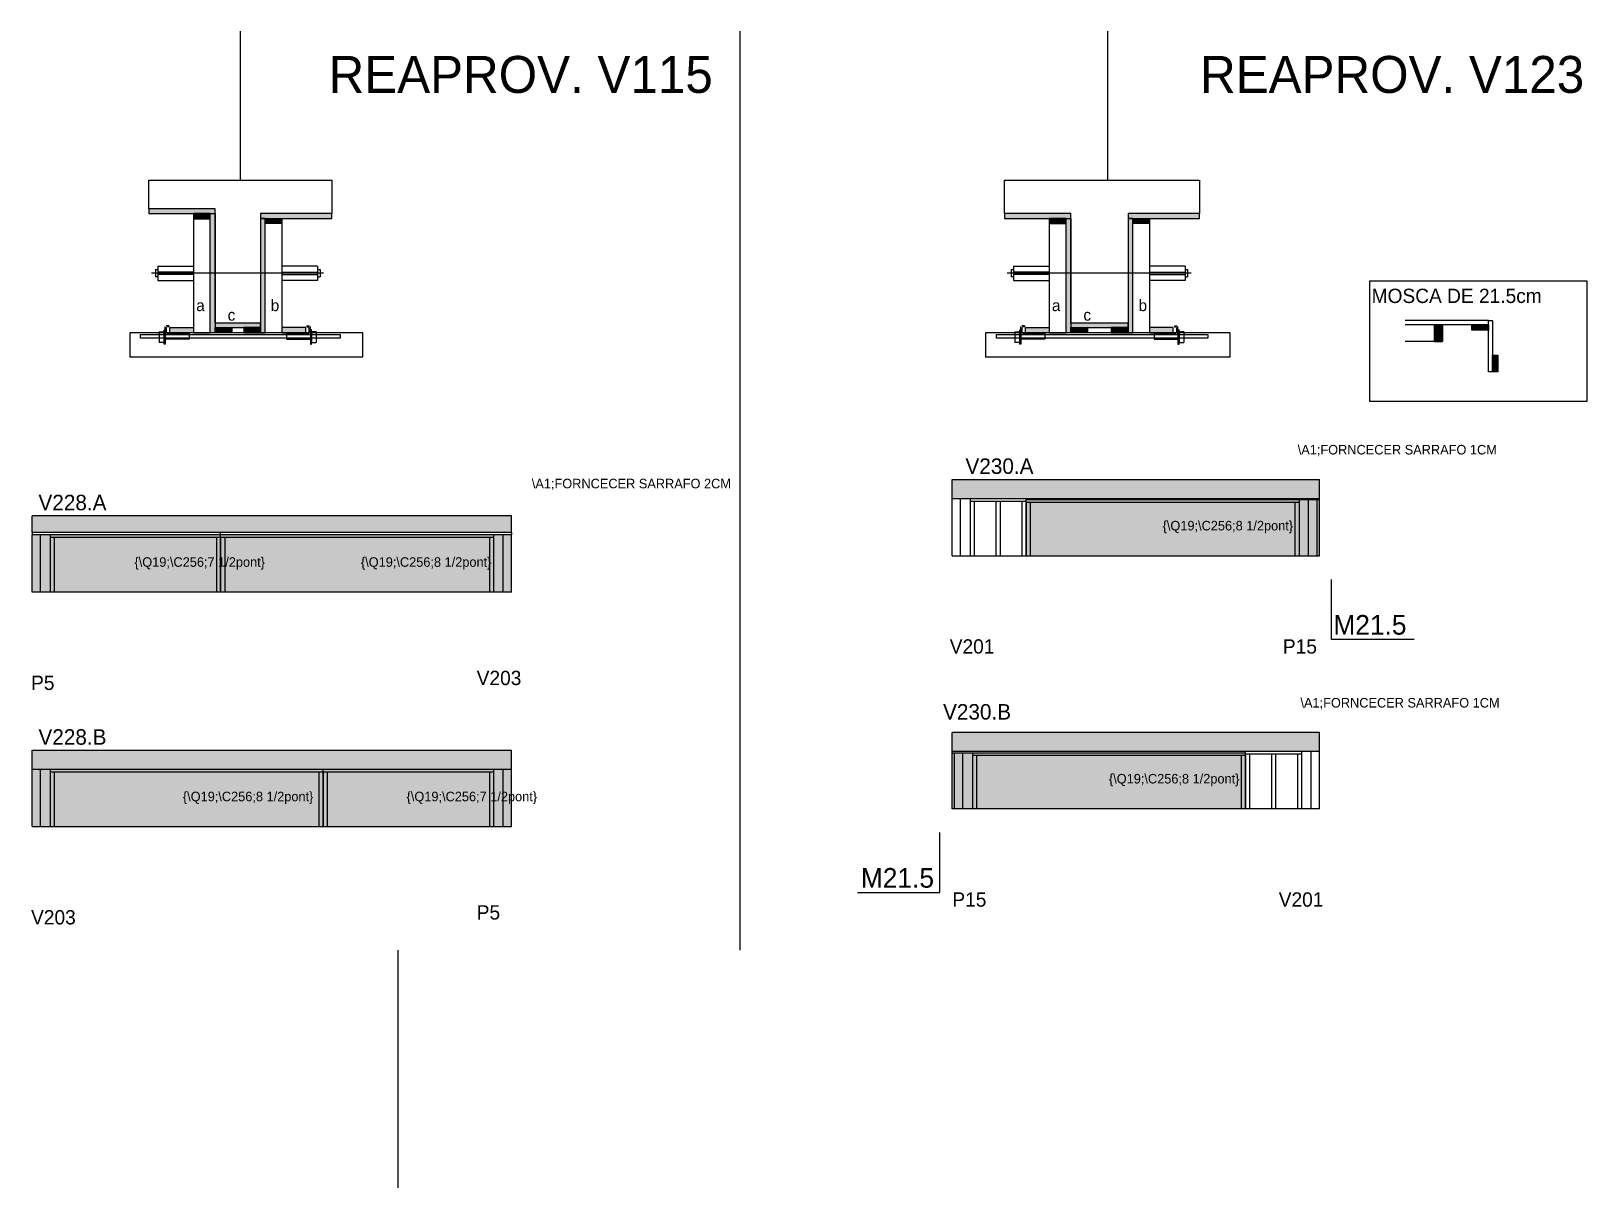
# Model space of a CAD drawing. Header units: metres. Extents: x 7594 to 8899, y 4856 to 5826.
import ezdxf

# ---------------------------------------------------------------- set-up
doc = ezdxf.new("R2010")
doc.units = ezdxf.units.M
for name, color, linetype in [('5', 7, 'Continuous'), ('barrote', 7, 'Continuous'), ('CONCRETO', 7, 'Continuous'), ('COTA', 7, 'Continuous'), ('Cotas', 7, 'Continuous'), ('detalhes', 7, 'Continuous'), ('FOLHA MB', 7, 'Continuous'), ('Hachura', 7, 'Continuous'), ('Madeira', 7, 'Continuous'), ('NOMENCLATURA', 7, 'Continuous'), ('Painéis', 7, 'Continuous'), ('presilha', 7, 'Continuous'), ('REAPROVEITAMENTO', 7, 'Continuous'), ('SARR_2.2x7', 7, 'Continuous'), ('SARR_3.5x7', 7, 'Continuous'), ('SCO-___-LAJ', 7, 'Continuous'), ('TENSOR', 7, 'Continuous'), ('texto', 7, 'Continuous'), ('TEXTO PILAR', 7, 'Continuous'), ('Texto Seção', 7, 'Continuous')]:
    doc.layers.add(name, color=color, linetype=linetype)

msp = doc.modelspace()

# ---------------------------------------------------------------- hatches: boundary and pattern name
at = {"layer": 'COTA'}
h = msp.add_hatch(color=7, dxfattribs=at)
h.dxf.hatch_style = 1
h.paths.add_polyline_path([(8674.8, 5450.6), (8674.8, 5434.6), (8674.8, 5434.6), (8366.8, 5434.6), (8366.8, 5434.6), (8366.8, 5450.6), (8366.8, 5450.6), (8674.8, 5450.6)])
h = msp.add_hatch(color=7, dxfattribs=at)
h.dxf.hatch_style = 1
h.paths.add_polyline_path([(7595.3, 5420.1), (7595.3, 5406.1), (7595.3, 5406.1), (7997.3, 5406.1), (7997.3, 5406.1), (7997.3, 5420.1), (7997.3, 5420.1), (7595.3, 5420.1)])
h = msp.add_hatch(color=7, dxfattribs=at)
h.dxf.hatch_style = 1
h.paths.add_polyline_path([(8366.8, 5238.4), (8366.8, 5222.4), (8366.8, 5222.4), (8674.8, 5222.4), (8674.8, 5222.4), (8674.8, 5238.4), (8674.8, 5238.4), (8366.8, 5238.4)])
h = msp.add_hatch(color=7, dxfattribs=at)
h.dxf.hatch_style = 1
h.paths.add_polyline_path([(7997.3, 5207.5), (7997.3, 5223.5), (7997.3, 5223.5), (7595.3, 5223.5), (7595.3, 5223.5), (7595.3, 5207.5), (7595.3, 5207.5), (7997.3, 5207.5)])
at = {"layer": 'Hachura'}
h = msp.add_hatch(color=7, dxfattribs=at)
h.dxf.hatch_style = 1
h.paths.add_polyline_path([(7748.7, 5673.5), (7748.7, 5677.5), (7748.7, 5677.5), (7693.1, 5677.5), (7693.1, 5677.5), (7693.1, 5673.5), (7693.1, 5673.5), (7748.7, 5673.5)])
h = msp.add_hatch(color=7, dxfattribs=at)
h.dxf.hatch_style = 1
h.paths.add_polyline_path([(7744.7, 5669.1), (7744.7, 5673.5), (7744.7, 5673.5), (7730.7, 5673.5), (7730.7, 5673.5), (7730.7, 5669.1), (7730.7, 5669.1), (7744.7, 5669.1)])
h = msp.add_hatch(color=7, dxfattribs=at)
h.dxf.hatch_style = 1
h.paths.add_polyline_path([(7744.7, 5673.5), (7748.7, 5673.5), (7748.7, 5673.5), (7748.7, 5573.5), (7748.7, 5573.5), (7744.7, 5573.5), (7744.7, 5573.5), (7744.7, 5673.5)])
h = msp.add_hatch(color=7, dxfattribs=at)
h.dxf.hatch_style = 1
h.paths.add_polyline_path([(7790.7, 5673.5), (7786.7, 5673.5), (7786.7, 5673.5), (7786.7, 5573.5), (7786.7, 5573.5), (7790.7, 5573.5), (7790.7, 5573.5), (7790.7, 5673.5)])
h = msp.add_hatch(color=7, dxfattribs=at)
h.dxf.hatch_style = 1
h.paths.add_polyline_path([(7846.7, 5669.5), (7846.7, 5673.5), (7846.7, 5673.5), (7786.7, 5673.5), (7786.7, 5673.5), (7786.7, 5669.5), (7786.7, 5669.5), (7846.7, 5669.5)])
h = msp.add_hatch(color=7, dxfattribs=at)
h.dxf.hatch_style = 1
h.paths.add_polyline_path([(7790.7, 5665.1), (7790.7, 5669.5), (7790.7, 5669.5), (7804.7, 5669.5), (7804.7, 5669.5), (7804.7, 5665.1), (7804.7, 5665.1), (7790.7, 5665.1)])
h = msp.add_hatch(color=7, dxfattribs=at)
h.dxf.hatch_style = 1
h.paths.add_polyline_path([(8466.3, 5669.5), (8466.3, 5673.5), (8466.3, 5673.5), (8410.7, 5673.5), (8410.7, 5673.5), (8410.7, 5669.5), (8410.7, 5669.5), (8466.3, 5669.5)])
h = msp.add_hatch(color=7, dxfattribs=at)
h.dxf.hatch_style = 1
h.paths.add_polyline_path([(8462.3, 5665.1), (8462.3, 5669.5), (8462.3, 5669.5), (8448.3, 5669.5), (8448.3, 5669.5), (8448.3, 5665.1), (8448.3, 5665.1), (8462.3, 5665.1)])
h = msp.add_hatch(color=7, dxfattribs=at)
h.dxf.hatch_style = 1
h.paths.add_polyline_path([(8462.3, 5673.5), (8466.3, 5673.5), (8466.3, 5673.5), (8466.3, 5573.5), (8466.3, 5573.5), (8462.3, 5573.5), (8462.3, 5573.5), (8462.3, 5673.5)])
h = msp.add_hatch(color=7, dxfattribs=at)
h.dxf.hatch_style = 1
h.paths.add_polyline_path([(8518.3, 5673.5), (8514.3, 5673.5), (8514.3, 5673.5), (8514.3, 5573.5), (8514.3, 5573.5), (8518.3, 5573.5), (8518.3, 5573.5), (8518.3, 5673.5)])
h = msp.add_hatch(color=7, dxfattribs=at)
h.dxf.hatch_style = 1
h.paths.add_polyline_path([(8574.3, 5669.5), (8574.3, 5673.5), (8574.3, 5673.5), (8514.3, 5673.5), (8514.3, 5673.5), (8514.3, 5669.5), (8514.3, 5669.5), (8574.3, 5669.5)])
h = msp.add_hatch(color=7, dxfattribs=at)
h.dxf.hatch_style = 1
h.paths.add_polyline_path([(8518.3, 5665.1), (8518.3, 5669.5), (8518.3, 5669.5), (8532.3, 5669.5), (8532.3, 5669.5), (8532.3, 5665.1), (8532.3, 5665.1), (8518.3, 5665.1)])
h = msp.add_hatch(color=7, dxfattribs=at)
h.dxf.hatch_style = 1
h.paths.add_polyline_path([(7710.7, 5573.5), (7710.7, 5577.9), (7710.7, 5577.9), (7730.7, 5577.9), (7730.7, 5577.9), (7730.7, 5573.5), (7730.7, 5573.5), (7710.7, 5573.5)])
h = msp.add_hatch(color=7, dxfattribs=at)
h.dxf.hatch_style = 1
h.paths.add_polyline_path([(7786.7, 5577.9), (7786.7, 5581.5), (7786.7, 5581.5), (7748.7, 5581.5), (7748.7, 5581.5), (7748.7, 5577.9), (7748.7, 5577.9), (7786.7, 5577.9)])
h = msp.add_hatch(color=7, dxfattribs=at)
h.dxf.hatch_style = 1
h.paths.add_polyline_path([(7748.7, 5573.5), (7748.7, 5577.9), (7748.7, 5577.9), (7762.7, 5577.9), (7762.7, 5577.9), (7762.7, 5573.5), (7762.7, 5573.5), (7748.7, 5573.5)])
h = msp.add_hatch(color=7, dxfattribs=at)
h.dxf.hatch_style = 1
h.paths.add_polyline_path([(7786.7, 5573.5), (7786.7, 5577.9), (7786.7, 5577.9), (7772.7, 5577.9), (7772.7, 5577.9), (7772.7, 5573.5), (7772.7, 5573.5), (7786.7, 5573.5)])
h = msp.add_hatch(color=7, dxfattribs=at)
h.dxf.hatch_style = 1
h.paths.add_polyline_path([(7824.7, 5573.5), (7824.7, 5577.9), (7824.7, 5577.9), (7804.7, 5577.9), (7804.7, 5577.9), (7804.7, 5573.5), (7804.7, 5573.5), (7824.7, 5573.5)])
h = msp.add_hatch(color=7, dxfattribs=at)
h.dxf.hatch_style = 1
h.paths.add_polyline_path([(8428.3, 5573.5), (8428.3, 5577.9), (8428.3, 5577.9), (8448.3, 5577.9), (8448.3, 5577.9), (8448.3, 5573.5), (8448.3, 5573.5), (8428.3, 5573.5)])
h = msp.add_hatch(color=7, dxfattribs=at)
h.dxf.hatch_style = 1
h.paths.add_polyline_path([(8514.3, 5577.9), (8514.3, 5581.5), (8514.3, 5581.5), (8466.3, 5581.5), (8466.3, 5581.5), (8466.3, 5577.9), (8466.3, 5577.9), (8514.3, 5577.9)])
h = msp.add_hatch(color=7, dxfattribs=at)
h.dxf.hatch_style = 1
h.paths.add_polyline_path([(8466.3, 5573.5), (8466.3, 5577.9), (8466.3, 5577.9), (8480.3, 5577.9), (8480.3, 5577.9), (8480.3, 5573.5), (8480.3, 5573.5), (8466.3, 5573.5)])
h = msp.add_hatch(color=7, dxfattribs=at)
h.dxf.hatch_style = 1
h.paths.add_polyline_path([(8514.3, 5573.5), (8514.3, 5577.9), (8514.3, 5577.9), (8500.3, 5577.9), (8500.3, 5577.9), (8500.3, 5573.5), (8500.3, 5573.5), (8514.3, 5573.5)])
h = msp.add_hatch(color=7, dxfattribs=at)
h.dxf.hatch_style = 1
h.paths.add_polyline_path([(8552.3, 5573.5), (8552.3, 5577.9), (8552.3, 5577.9), (8532.3, 5577.9), (8532.3, 5577.9), (8532.3, 5573.5), (8532.3, 5573.5), (8552.3, 5573.5)])
h = msp.add_hatch(color=7, dxfattribs=at)
h.dxf.hatch_style = 1
h.paths.add_polyline_path([(8778.1, 5580.2), (8771.1, 5580.2), (8771.1, 5566.2), (8778.1, 5566.2), (8778.1, 5580.2)])
h = msp.add_hatch(color=7, dxfattribs=at)
h.dxf.hatch_style = 1
h.paths.add_polyline_path([(8802.5, 5580.2), (8802.5, 5575.8), (8802.5, 5575.8), (8816.5, 5575.8), (8816.5, 5575.8), (8816.5, 5580.2), (8816.5, 5580.2), (8802.5, 5580.2), (8802.5, 5580.2)])
h = msp.add_hatch(color=7, dxfattribs=at)
h.dxf.hatch_style = 1
h.paths.add_polyline_path([(8820.1, 5540.8), (8824.5, 5540.8), (8824.5, 5540.8), (8824.5, 5554.8), (8824.5, 5554.8), (8820.1, 5554.8), (8820.1, 5554.8), (8820.1, 5540.8), (8820.1, 5540.8)])
at = {"layer": 'REAPROVEITAMENTO'}
h = msp.add_hatch(color=7, dxfattribs=at)
h.dxf.hatch_style = 1
h.paths.add_polyline_path([(8674.8, 5386.6), (8674.8, 5433.6), (8674.8, 5433.6), (8428.8, 5433.6), (8428.8, 5433.6), (8428.8, 5386.6), (8428.8, 5386.6), (8674.8, 5386.6)])
h = msp.add_hatch(color=7, dxfattribs=at)
h.dxf.hatch_style = 1
h.paths.add_polyline_path([(7997.3, 5356.1), (7997.3, 5404.1), (7997.3, 5404.1), (7595.3, 5404.1), (7595.3, 5404.1), (7595.3, 5356.1), (7595.3, 5356.1), (7997.3, 5356.1)])
h = msp.add_hatch(color=7, dxfattribs=at)
h.dxf.hatch_style = 1
h.paths.add_polyline_path([(8612.8, 5174.4), (8612.8, 5221.4), (8612.8, 5221.4), (8366.8, 5221.4), (8366.8, 5221.4), (8366.8, 5174.4), (8366.8, 5174.4), (8612.8, 5174.4)])
h = msp.add_hatch(color=7, dxfattribs=at)
h.dxf.hatch_style = 1
h.paths.add_polyline_path([(7997.3, 5159.5), (7997.3, 5207.5), (7997.3, 5207.5), (7595.3, 5207.5), (7595.3, 5207.5), (7595.3, 5159.5), (7595.3, 5159.5), (7997.3, 5159.5)])

# ---------------------------------------------------------------- linework, layer by layer
at = {"color": 7, "lineweight": 25}
for p, q in [((7698.7, 5626.5), (7698.7, 5620.5)), ((7698.7, 5626.5), (7700.7, 5626.5)), ((7700.7, 5629.5), (7700.7, 5617.5)), ((7700.7, 5629.5), (7730.7, 5629.5)), ((7730.7, 5624.5), (7700.7, 5624.5)), ((7834.7, 5629.5), (7804.7, 5629.5)), ((7804.7, 5624.5), (7834.7, 5624.5)), ((7834.7, 5629.5), (7834.7, 5617.5)), ((7834.7, 5626.5), (7836.7, 5626.5)), ((7836.7, 5626.5), (7836.7, 5620.5)), ((8416.3, 5626.5), (8416.3, 5620.5)), ((8416.3, 5626.5), (8418.3, 5626.5)), ((8418.3, 5629.5), (8418.3, 5617.5)), ((8418.3, 5629.5), (8448.3, 5629.5)), ((8448.3, 5624.5), (8418.3, 5624.5)), ((8562.3, 5629.5), (8532.3, 5629.5)), ((8532.3, 5624.5), (8562.3, 5624.5)), ((8562.3, 5629.5), (8562.3, 5617.5)), ((8562.3, 5626.5), (8564.3, 5626.5)), ((8564.3, 5626.5), (8564.3, 5620.5)), ((7700.7, 5620.5), (7698.7, 5620.5)), ((7730.7, 5622.5), (7700.7, 5622.5)), ((7700.7, 5617.5), (7730.7, 5617.5)), ((7804.7, 5622.5), (7834.7, 5622.5)), ((7834.7, 5617.5), (7804.7, 5617.5)), ((7834.7, 5620.5), (7836.7, 5620.5)), ((8418.3, 5620.5), (8416.3, 5620.5)), ((8448.3, 5622.5), (8418.3, 5622.5)), ((8418.3, 5617.5), (8448.3, 5617.5)), ((8532.3, 5622.5), (8562.3, 5622.5)), ((8562.3, 5617.5), (8532.3, 5617.5)), ((8562.3, 5620.5), (8564.3, 5620.5)), ((7902.2, 4856.5), (7902.2, 5055.7))]:
    msp.add_line(p, q, dxfattribs=at)
at = {"layer": 'barrote', "color": 7, "lineweight": 25}
for points in [[(7677.3, 5553.5), (7872.5, 5553.5), (7872.5, 5573.5), (7677.3, 5573.5)], [(8394.9, 5553.5), (8600.1, 5553.5), (8600.1, 5573.5), (8394.9, 5573.5)]]:
    msp.add_lwpolyline(points, close=True, dxfattribs=at)
at = {"layer": 'CONCRETO', "color": 7, "lineweight": 25}
for points in [[(7693.1, 5677.5), (7693.1, 5701.5), (7846.7, 5701.5), (7846.7, 5673.5), (7786.7, 5673.5), (7786.7, 5581.5), (7748.7, 5581.5), (7748.7, 5677.5)], [(8410.7, 5673.5), (8410.7, 5701.5), (8574.3, 5701.5), (8574.3, 5673.5), (8514.3, 5673.5), (8514.3, 5581.5), (8466.3, 5581.5), (8466.3, 5673.5)]]:
    msp.add_lwpolyline(points, close=True, dxfattribs=at)
at = {"layer": 'COTA', "color": 7, "lineweight": 25}
for p, q in [((8188.9, 5826.5), (8188.9, 5055.7)), ((8366.8, 5450.6), (8674.8, 5450.6)), ((8366.8, 5434.6), (8366.8, 5450.6)), ((8674.8, 5434.6), (8674.8, 5450.6)), ((7997.3, 5420.1), (7595.3, 5420.1)), ((7595.3, 5406.1), (7595.3, 5420.1)), ((7997.3, 5406.1), (7997.3, 5420.1)), ((8674.8, 5238.4), (8366.8, 5238.4)), ((8366.8, 5222.4), (8366.8, 5238.4)), ((8674.8, 5222.4), (8674.8, 5238.4)), ((7595.3, 5223.5), (7997.3, 5223.5)), ((7595.3, 5207.5), (7595.3, 5223.5)), ((7997.3, 5207.5), (7997.3, 5223.5))]:
    msp.add_line(p, q, dxfattribs=at)
at = {"layer": 'Cotas', "color": 7, "lineweight": 25}
msp.add_lwpolyline([(8717.2, 5617.2), (8899.1, 5617.2), (8899.1, 5515.8), (8717.2, 5515.8)], close=True, dxfattribs=at)
at = {"layer": 'Defpoints', "color": 7, "lineweight": 25}
for p, q in [((7769.9, 5701.5), (7769.9, 5826.5)), ((8497.5, 5701.5), (8497.5, 5826.5))]:
    msp.add_line(p, q, dxfattribs=at)
at = {"layer": 'Madeira', "color": 7, "lineweight": 25}
for points in [[(7744.7, 5669.1), (7744.7, 5673.5), (7730.7, 5673.5), (7730.7, 5669.1)], [(7744.7, 5673.5), (7730.7, 5673.5), (7730.7, 5573.5), (7744.7, 5573.5)], [(7790.7, 5665.1), (7790.7, 5669.5), (7804.7, 5669.5), (7804.7, 5665.1)], [(7790.7, 5669.5), (7804.7, 5669.5), (7804.7, 5573.5), (7790.7, 5573.5)], [(8462.3, 5665.1), (8462.3, 5669.5), (8448.3, 5669.5), (8448.3, 5665.1)], [(8462.3, 5669.5), (8448.3, 5669.5), (8448.3, 5573.5), (8462.3, 5573.5)], [(8518.3, 5665.1), (8518.3, 5669.5), (8532.3, 5669.5), (8532.3, 5665.1)], [(8518.3, 5669.5), (8532.3, 5669.5), (8532.3, 5573.5), (8518.3, 5573.5)], [(7710.7, 5573.5), (7710.7, 5577.9), (7730.7, 5577.9), (7730.7, 5573.5)], [(7748.7, 5573.5), (7748.7, 5577.9), (7762.7, 5577.9), (7762.7, 5573.5)], [(7786.7, 5573.5), (7786.7, 5577.9), (7772.7, 5577.9), (7772.7, 5573.5)], [(7824.7, 5573.5), (7824.7, 5577.9), (7804.7, 5577.9), (7804.7, 5573.5)], [(8428.3, 5573.5), (8428.3, 5577.9), (8448.3, 5577.9), (8448.3, 5573.5)], [(8466.3, 5573.5), (8466.3, 5577.9), (8480.3, 5577.9), (8480.3, 5573.5)], [(8514.3, 5573.5), (8514.3, 5577.9), (8500.3, 5577.9), (8500.3, 5573.5)], [(8552.3, 5573.5), (8552.3, 5577.9), (8532.3, 5577.9), (8532.3, 5573.5)], [(8778.1, 5566.2), (8778.1, 5580.2), (8771.1, 5580.2), (8771.1, 5566.2)], [(8802.5, 5580.2), (8816.5, 5580.2), (8816.5, 5575.8), (8802.5, 5575.8)], [(8820.1, 5540.8), (8820.1, 5554.8), (8824.5, 5554.8), (8824.5, 5540.8)]]:
    msp.add_lwpolyline(points, close=True, dxfattribs=at)
msp.add_lwpolyline([(8778.1, 5580.2), (8778.1, 5566.2), (8746.7, 5566.2)], dxfattribs=at)
at = {"layer": 'NOMENCLATURA', "color": 7, "lineweight": 25}
for p, q in [((8685, 5316.2), (8685, 5366.6)), ((8754.2, 5316.2), (8685, 5316.2)), ((8356.6, 5104.1), (8356.6, 5154.4)), ((8287.4, 5104.1), (8356.6, 5104.1))]:
    msp.add_line(p, q, dxfattribs=at)
at = {"layer": 'Painéis', "color": 7, "lineweight": 25}
for p, q in [((8816.5, 5583.8), (8746.6, 5583.8)), ((8816.5, 5580.2), (8746.7, 5580.2)), ((8366.8, 5434.6), (8428.8, 5434.6)), ((8366.8, 5386.6), (8366.8, 5434.6)), ((8428.8, 5386.6), (8428.8, 5434.6)), ((8428.8, 5433.6), (8674.8, 5433.6)), ((8672.8, 5386.6), (8672.8, 5433.6)), ((8674.8, 5386.6), (8674.8, 5433.6)), ((7997.3, 5404.1), (7595.3, 5404.1)), ((7595.3, 5356.1), (7595.3, 5404.1)), ((7753.3, 5356.1), (7753.3, 5404.1)), ((7997.3, 5356.1), (7997.3, 5404.1)), ((8366.8, 5386.6), (8674.8, 5386.6)), ((7997.3, 5356.1), (7595.3, 5356.1)), ((8366.8, 5174.4), (8366.8, 5221.4)), ((8366.8, 5221.4), (8612.8, 5221.4)), ((8368.8, 5174.4), (8368.8, 5221.4)), ((8612.8, 5174.4), (8612.8, 5222.4)), ((8674.8, 5222.4), (8612.8, 5222.4)), ((8674.8, 5174.4), (8674.8, 5222.4)), ((7595.3, 5207.5), (7997.3, 5207.5)), ((7595.3, 5159.5), (7595.3, 5207.5)), ((7839.3, 5159.5), (7839.3, 5207.5)), ((7997.3, 5159.5), (7997.3, 5207.5)), ((8674.8, 5174.4), (8366.8, 5174.4)), ((7595.3, 5159.5), (7997.3, 5159.5))]:
    msp.add_line(p, q, dxfattribs=at)
for points in [[(7748.7, 5673.5), (7748.7, 5677.5), (7693.1, 5677.5), (7693.1, 5673.5)], [(7744.7, 5673.5), (7748.7, 5673.5), (7748.7, 5573.5), (7744.7, 5573.5)], [(7846.7, 5669.5), (7846.7, 5673.5), (7786.7, 5673.5), (7786.7, 5669.5)], [(7790.7, 5669.5), (7786.7, 5669.5), (7786.7, 5573.5), (7790.7, 5573.5)], [(8466.3, 5669.5), (8466.3, 5673.5), (8410.7, 5673.5), (8410.7, 5669.5)], [(8462.3, 5669.5), (8466.3, 5669.5), (8466.3, 5573.5), (8462.3, 5573.5)], [(8574.3, 5669.5), (8574.3, 5673.5), (8514.3, 5673.5), (8514.3, 5669.5)], [(8518.3, 5669.5), (8514.3, 5669.5), (8514.3, 5573.5), (8518.3, 5573.5)], [(7786.7, 5577.9), (7786.7, 5581.5), (7748.7, 5581.5), (7748.7, 5577.9)], [(8514.3, 5577.9), (8514.3, 5581.5), (8466.3, 5581.5), (8466.3, 5577.9)], [(8816.5, 5583.8), (8820.1, 5583.8), (8820.1, 5540.8), (8816.5, 5540.8)]]:
    msp.add_lwpolyline(points, close=True, dxfattribs=at)
at = {"layer": 'presilha', "color": 7, "lineweight": 25}
for p, q in [((7701.9, 5574.2), (7705.9, 5574.2)), ((7701.9, 5574.2), (7701.9, 5565.5)), ((7705.9, 5575.9), (7706.9, 5575.9)), ((7705.9, 5563.9), (7705.9, 5575.9)), ((7705.9, 5574.2), (7705.9, 5565.5)), ((7706.9, 5572.6), (7706.9, 5578.8)), ((7706.9, 5575.9), (7706.9, 5563.9)), ((7709.9, 5579.5), (7707.6, 5579.5)), ((7707.9, 5573.2), (7707.9, 5578.1)), ((7709.9, 5578.5), (7708.2, 5578.5)), ((7726.9, 5572.9), (7708.2, 5572.9)), ((7709.9, 5579.5), (7709.9, 5578.5)), ((7726.9, 5572.9), (7726.9, 5568.3)), ((7808.6, 5572.9), (7808.6, 5568.3)), ((7808.6, 5572.9), (7827.2, 5572.9)), ((7825.6, 5579.5), (7825.6, 5578.5)), ((7825.6, 5579.5), (7827.8, 5579.5)), ((7825.6, 5578.5), (7827.2, 5578.5)), ((7827.6, 5573.2), (7827.6, 5578.1)), ((7828.6, 5572.6), (7828.6, 5578.8)), ((7829.6, 5575.9), (7828.6, 5575.9)), ((7828.6, 5575.9), (7828.6, 5563.9)), ((7829.6, 5563.9), (7829.6, 5575.9)), ((7833.6, 5574.2), (7829.6, 5574.2)), ((7829.6, 5574.2), (7829.6, 5565.5)), ((7833.6, 5574.2), (7833.6, 5565.5)), ((8419.5, 5574.2), (8423.5, 5574.2)), ((8419.5, 5574.2), (8419.5, 5565.5)), ((8423.5, 5575.9), (8424.5, 5575.9)), ((8423.5, 5563.9), (8423.5, 5575.9)), ((8423.5, 5574.2), (8423.5, 5565.5)), ((8424.5, 5572.6), (8424.5, 5578.8)), ((8424.5, 5575.9), (8424.5, 5563.9)), ((8427.5, 5579.5), (8425.2, 5579.5)), ((8425.5, 5573.2), (8425.5, 5578.1)), ((8427.5, 5578.5), (8425.9, 5578.5)), ((8444.5, 5572.9), (8425.9, 5572.9)), ((8427.5, 5579.5), (8427.5, 5578.5)), ((8444.5, 5572.9), (8444.5, 5568.3)), ((8536.2, 5572.9), (8536.2, 5568.3)), ((8536.2, 5572.9), (8554.8, 5572.9)), ((8553.2, 5579.5), (8553.2, 5578.5)), ((8553.2, 5579.5), (8555.4, 5579.5)), ((8553.2, 5578.5), (8554.8, 5578.5)), ((8555.2, 5573.2), (8555.2, 5578.1)), ((8556.2, 5572.6), (8556.2, 5578.8)), ((8557.2, 5575.9), (8556.2, 5575.9)), ((8556.2, 5575.9), (8556.2, 5563.9)), ((8557.2, 5563.9), (8557.2, 5575.9)), ((8561.2, 5574.2), (8557.2, 5574.2)), ((8557.2, 5574.2), (8557.2, 5565.5)), ((8561.2, 5574.2), (8561.2, 5565.5)), ((7705.9, 5565.5), (7701.9, 5565.5)), ((7706.9, 5563.9), (7705.9, 5563.9)), ((7726.9, 5568.3), (7706.9, 5568.3)), ((7808.6, 5568.3), (7828.6, 5568.3)), ((7828.6, 5563.9), (7829.6, 5563.9)), ((7829.6, 5565.5), (7833.6, 5565.5)), ((8423.5, 5565.5), (8419.5, 5565.5)), ((8424.5, 5563.9), (8423.5, 5563.9)), ((8444.5, 5568.3), (8424.5, 5568.3)), ((8536.2, 5568.3), (8556.2, 5568.3)), ((8556.2, 5563.9), (8557.2, 5563.9)), ((8557.2, 5565.5), (8561.2, 5565.5))]:
    msp.add_line(p, q, dxfattribs=at)
at = {"layer": 'SARR_2.2x7', "color": 7, "lineweight": 25}
for p, q in [((8373.8, 5386.6), (8373.8, 5434.6)), ((8381.8, 5432.4), (8428.8, 5432.4)), ((8428.8, 5434.6), (8674.8, 5434.6)), ((8428.8, 5433.6), (8428.8, 5434.6)), ((8428.8, 5431.4), (8657.8, 5431.4)), ((8665.8, 5386.6), (8665.8, 5433.6)), ((8674.8, 5433.6), (8674.8, 5434.6)), ((7753.3, 5406.1), (7595.3, 5406.1)), ((7595.3, 5406.1), (7595.3, 5404.1)), ((7602.3, 5356.1), (7602.3, 5404.1)), ((7753.3, 5401.9), (7610.3, 5401.9)), ((7997.3, 5406.1), (7753.3, 5406.1)), ((7753.3, 5404.1), (7753.3, 5406.1)), ((7982.3, 5401.9), (7753.3, 5401.9)), ((7990.3, 5356.1), (7990.3, 5404.1)), ((7997.3, 5406.1), (7997.3, 5404.1)), ((8612.8, 5222.4), (8366.8, 5222.4)), ((8366.8, 5221.4), (8366.8, 5222.4)), ((8375.8, 5174.4), (8375.8, 5221.4)), ((8612.8, 5219.2), (8383.8, 5219.2)), ((8659.8, 5220.2), (8612.8, 5220.2)), ((8667.8, 5174.4), (8667.8, 5222.4)), ((7602.3, 5159.5), (7602.3, 5207.5)), ((7990.3, 5159.5), (7990.3, 5207.5)), ((7610.3, 5205.3), (7839.3, 5205.3)), ((7839.3, 5205.3), (7982.3, 5205.3))]:
    msp.add_line(p, q, dxfattribs=at)
at = {"layer": 'SARR_3.5x7', "color": 7, "lineweight": 25}
for p, q in [((8381.8, 5434.6), (8381.8, 5386.6)), ((8385.3, 5432.4), (8385.3, 5386.6)), ((8403.5, 5431.4), (8403.5, 5386.6)), ((8407, 5431.4), (8407, 5386.6)), ((8425.3, 5432.4), (8425.3, 5386.6)), ((8428.8, 5431.4), (8428.8, 5386.6)), ((8432.3, 5431.4), (8432.3, 5386.6)), ((8654.3, 5431.4), (8654.3, 5386.6)), ((8657.8, 5433.6), (8657.8, 5386.6)), ((7610.3, 5404.1), (7610.3, 5356.1)), ((7613.8, 5401.9), (7613.8, 5356.1)), ((7749.8, 5401.9), (7749.8, 5356.1)), ((7753.3, 5401.9), (7753.3, 5356.1)), ((7756.8, 5401.9), (7756.8, 5356.1)), ((7978.8, 5401.9), (7978.8, 5356.1)), ((7982.3, 5404.1), (7982.3, 5356.1)), ((8381.8, 5386.6), (8385.3, 5386.6)), ((8425.3, 5386.6), (8428.8, 5386.6)), ((8428.8, 5386.6), (8432.3, 5386.6)), ((8654.3, 5386.6), (8657.8, 5386.6)), ((7613.8, 5356.1), (7610.3, 5356.1)), ((7753.3, 5356.1), (7749.8, 5356.1)), ((7756.8, 5356.1), (7753.3, 5356.1)), ((7982.3, 5356.1), (7978.8, 5356.1)), ((8383.8, 5221.4), (8383.8, 5174.4)), ((8387.3, 5219.2), (8387.3, 5174.4)), ((8609.3, 5219.2), (8609.3, 5174.4)), ((8612.8, 5219.2), (8612.8, 5174.4)), ((8616.3, 5220.2), (8616.3, 5174.4)), ((8634.6, 5220.2), (8634.6, 5174.4)), ((8638.1, 5220.2), (8638.1, 5174.4)), ((8656.3, 5220.2), (8656.3, 5174.4)), ((8659.8, 5222.4), (8659.8, 5174.4)), ((7610.3, 5207.5), (7610.3, 5159.5)), ((7982.3, 5207.5), (7982.3, 5159.5)), ((7613.8, 5205.3), (7613.8, 5159.5)), ((7835.8, 5205.3), (7835.8, 5159.5)), ((7839.3, 5205.3), (7839.3, 5159.5)), ((7842.8, 5205.3), (7842.8, 5159.5)), ((7978.8, 5205.3), (7978.8, 5159.5)), ((8387.3, 5174.4), (8383.8, 5174.4)), ((8612.8, 5174.4), (8609.3, 5174.4)), ((8616.3, 5174.4), (8612.8, 5174.4)), ((8659.8, 5174.4), (8656.3, 5174.4)), ((7610.3, 5159.5), (7613.8, 5159.5)), ((7835.8, 5159.5), (7839.3, 5159.5)), ((7839.3, 5159.5), (7842.8, 5159.5)), ((7978.8, 5159.5), (7982.3, 5159.5))]:
    msp.add_line(p, q, dxfattribs=at)
at = {"layer": 'SCO-___-LAJ', "color": 7, "lineweight": 25}
for points in [[(7686.3, 5572.2), (7853.6, 5572.2), (7853.6, 5569), (7686.3, 5569)], [(8403.9, 5572.2), (8581.2, 5572.2), (8581.2, 5569), (8403.9, 5569)]]:
    msp.add_lwpolyline(points, close=True, dxfattribs=at)
at = {"layer": 'TENSOR', "color": 7, "lineweight": 25}
for p, q in [((7839.7, 5623.5), (7695.4, 5623.5)), ((8567.3, 5623.5), (8413, 5623.5))]:
    msp.add_line(p, q, dxfattribs=at)

# ---------------------------------------------------------------- texts
at = {"color": 7, "lineweight": 25}
for s, p in [('\\A1;FORNCECER SARRAFO 1CM', (8656.6, 5471.5)), ('\\A1;FORNCECER SARRAFO 2CM', (8014.3, 5443.1)), ('\\A1;FORNCECER SARRAFO 1CM', (8658.9, 5259.3))]:
    msp.add_text(s, height=8, dxfattribs=at).set_placement(p)
at = {"layer": '5', "color": 7, "lineweight": 25}
for s, p in [('V201', (8364.8, 5304.5)), ('P15', (8644.2, 5304.5)), ('P5', (7594.4, 5274)), ('V203', (7968.1, 5278.1)), ('P15', (8367, 5092.3)), ('V201', (8640.7, 5092.3)), ('V203', (7594.4, 5077.4)), ('P5', (7968.1, 5081.5))]:
    msp.add_text(s, height=12, dxfattribs=at).set_placement(p)
at = {"layer": 'detalhes', "color": 7, "lineweight": 25}
for s, p in [('a', (7732.9, 5591.7)), ('b', (7795.4, 5591.7)), ('a', (8450.5, 5591.7)), ('b', (8523.1, 5591.7)), ('c', (7759.3, 5583.7)), ('c', (8476.9, 5583.7))]:
    msp.add_text(s, height=9.6, dxfattribs=at).set_placement(p)
at = {"layer": 'FOLHA MB', "color": 7, "lineweight": 25}
for s, p in [('REAPROV. V115', (7843.9, 5774.7)), ('REAPROV. V123', (8574.7, 5774.7))]:
    msp.add_text(s, height=30.965, dxfattribs=at).set_placement(p)
at = {"layer": 'NOMENCLATURA', "color": 7, "lineweight": 25}
for p in [(8686.5, 5320.4), (8290.3, 5108.2)]:
    msp.add_text('M21.5', height=16.5, dxfattribs=at).set_placement(p)
at = {"layer": 'texto', "color": 7, "lineweight": 25}
for s, p in [('{\\Q19;\\C256;8 1/2pont}', (8543.3, 5407.8)), ('{\\Q19;\\C256;7 1/2pont}', (7681.1, 5377.3)), ('{\\Q19;\\C256;8 1/2pont}', (7871, 5377.3)), ('{\\Q19;\\C256;8 1/2pont}', (8498.3, 5195.6)), ('{\\Q19;\\C256;8 1/2pont}', (7721.7, 5180.7)), ('{\\Q19;\\C256;7 1/2pont}', (7909.3, 5180.7))]:
    msp.add_text(s, height=8, dxfattribs=at).set_placement(p)
at = {"layer": 'TEXTO PILAR', "color": 7, "lineweight": 25}
msp.add_text('MOSCA DE 21.5cm', height=12, dxfattribs=at).set_placement((8718.6, 5598.5))
at = {"layer": 'Texto Seção', "color": 7, "lineweight": 25}
for s, p in [('V230.A', (8378, 5455.2)), ('V228.A', (7600.6, 5424.7)), ('V230.B', (8359.2, 5249.2)), ('V228.B', (7600.6, 5228.1))]:
    msp.add_text(s, height=13, dxfattribs=at).set_placement(p)

doc.saveas('drawing.dxf')
